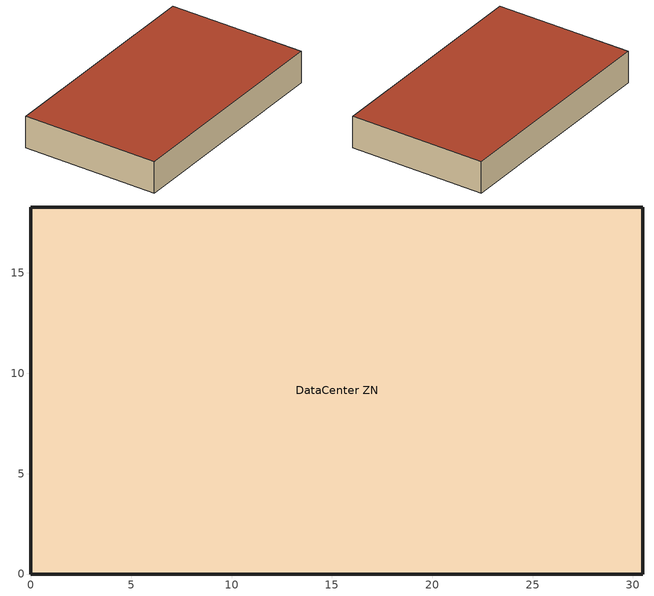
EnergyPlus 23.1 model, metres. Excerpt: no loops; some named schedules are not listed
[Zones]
DataCenter ZN
 floor ground (Typical Interior Floor): 0,0 0,18.29 30.48,18.29 30.48,0 z0
 wall outside (Typical Insulated Steel Framed Exterior Wall R-15.63): 0,18.29 0,0 30.48,0 30.48,18.29 0,18.29 z0:4.27
 roof outside (Typical IEAD Roof R-31.25): 30.48,0 30.48,18.29 0,18.29 0,0 z4.27
[Building]
-LargeDataCenterHighITE-ASHRAE 169-2013-4A created: 2024-04-21 14:40:28 -0400: Terrain=City
[Site:GroundTemperature:FCfactorMethod]
January ground temperature=14; February ground temperature=7.3; March ground temperature=3.3; April ground temperature=1.2; May ground temperature=-0.2; June ground temperature=5.6; July ground temperature=10.9; August ground temperature=16.1; September ground temperature=21.7; October ground temperature=25; November ground temperature=24.8; December ground temperature=19.9
[Site:Location]
Nanjing JS CHN SRC-TMYx 582380: Latitude=31.9316; Longitude=118.8996; Time zone=8; Elevation=14.9
[Site:WaterMainsTemperature]
Annual average outdoor air temperature=12.4667; Calculation method=Correlation; Maximum difference in monthly average outdoor air temperatures=25.2
[SizingPeriod:DesignDay] Day of month=21; Dry bulb temperature range modifier type=DefaultMultipliers; Humidity condition type=WetBulb; Barometric pressure=101248; Wind direction=330; Rain indicator=No; Snow indicator=No; Daylight saving time indicator=No
Name | Month | Day type | Maximum dry bulb temperature | Daily dry bulb temperature range | Wetbulb or dewpoint at maximum dry bulb | Wind speed | Solar model indicator | Sky clearness | Daily wetbulb temperature range | Ashrae clear sky optical depth for beam irradiance taub | Ashrae clear sky optical depth for diffuse irradiance taud
sydney.intl.ap ann htg 99.6% condns db | 7 | WinterDesignDay | 6.7 | 0 | 6.7 | 4.3 | ASHRAEClearSky | 0
sydney.intl.ap ann clg .4% condns db=>mwb | 1 | SummerDesignDay | 33.3 | 10.9 | 19.5 | 7.2 | ASHRAETau2017 |  | 3.7 | 0.396 | 2.458
[Site:GroundTemperature:BuildingSurface]
18, 18, 18, 18, 18, 18, 18, 18, 18, 18, 18, 18
[Construction]
Typical IEAD Roof R-31.25: Roof Membrane, Typical Insulation R-30.13, Metal Roof Surface
Typical Insulated Steel Framed Exterior Wall R-15.63: 25mm Stucco, 5/8 in. Gypsum Board, Typical Insulation R-13.45, 5/8 in. Gypsum Board
Typical Interior Floor: 100mm Normalweight concrete floor, CP02 CARPET PAD
[Material] Solar absorptance=0.7; Thermal absorptance=0.9; Visible absorptance=0.7
Name | Conductivity | Density | Roughness | Specific heat | Thickness
5/8 in. Gypsum Board | 0.16 | 800 | MediumSmooth | 1090 | 0.0159
25mm Stucco | 0.72 | 1856 | Smooth | 840 | 0.0254
100mm Normalweight concrete floor | 2.31 | 2322 | MediumSmooth | 832 | 0.1016
Metal Roof Surface | 45.28 | 7824 | Smooth | 500 | 0.0008
Roof Membrane | 0.16 | 1121.29 | VeryRough | 1460 | 0.0095
[Material:NoMass] Solar absorptance=0.7; Thermal absorptance=0.9
Name | Roughness | Thermal resistance | Visible absorptance
CP02 CARPET PAD | VeryRough | 0.21648 | 0.8
Typical Insulation R-13.45 | Smooth | 2.368 | 0.7
Typical Insulation R-30.13 | Smooth | 5.30668 | 0.7
[AvailabilityManager:Scheduled] Schedule=Always On Discrete
CRAH Availability Manager; CRAH OA System Availability Manager
[ElectricEquipment:ITE:AirCooled]
LargeDataCenterHighITE StandaloneDataCenter IT equipment 1: Air flow calculation method=FlowControlWithApproachTemperatures; Air flow function of loading and air temperature curve=Curve Biquadratic 4; Air inlet connection type=AdjustedSupply; Cpu end use subcategory=ITE-CPU; Cpu loading schedule=Always On Discrete; Cpu power input function of loading and air temperature curve=Curve Biquadratic 3; Design electric power supply efficiency=1; Design entering air temperature=22.5; Design fan air flow rate per power input=0.0001; Design fan power input fraction=0; Design power input calculation method=Watts/Area; Design power input schedule=DataCenter Equipment_SCH; Design recirculation fraction=0; Electric power supply end use subcategory=ITE-UPS; Environmental class=None; Fan end use subcategory=ITE-Fans; Fan power input function of flow curve=Curve Quadratic 2; Fraction of electric power supply losses to zone=1; Number of units=1; Return temperature difference=-7.55; Return temperature difference schedule=LargeDataCenterHighITE ReturnApproachTemp_SCH; Supply temperature difference=9.43; Supply temperature difference schedule=LargeDataCenterHighITE SupplyApproachTemp_SCH; Watts per zone floor area=26909.8; Zone or space=DataCenter ZN
[EnergyManagementSystem:Actuator]
Name | Actuated component control type | Actuated component type | Actuated component unique
CRAH_T | Schedule Value | Schedule:Year | AHU Supply Temp Sch
Chiller_T | Schedule Value | Schedule:Year | Chilled Water Loop Temp - 44F
ITE_rate | Schedule Value | Schedule:Year | DataCenter Equipment_SCH
TES_Use_Avail | Schedule Value | Schedule:Constant | TES_Use_Avail_Sch
TES_Source_Avail | Schedule Value | Schedule:Constant | TES_Source_Avail_Sch
TES_SOC_Actuator | Schedule Value | Schedule:Constant | TES_SOC_Obs
Chiller_Branch_Avail | On/Off Supervisory | Supply Side Branch | Chilled Water Loop Supply Branch 1
Chiller_Avail_Obs | Schedule Value | Schedule:Constant | Chiller_Avail_Sch
TES_Avg_Temp_Actuator | Schedule Value | Schedule:Constant | TES_Avg_Temp_Obs
Chiller_Bypass_Avail | On/Off Supervisory | Plant Component Pipe:Adiabatic | Chilled Water Loop Chiller Bypass
[EnergyManagementSystem:GlobalVariable]
EnergyManagementSystem:GlobalVariable 1: count; ITE_value; min_value_HVAC; max_value_HVA; min_value_ITE; max_value_ITE; SOC; T_tank_avg; TES_Action
[EnergyManagementSystem:Program]
P_1: SET min_value_HVAC = @Max CRAH_T_Now-0.5 11; SET max_value_HVAC = @Min CRAH_T_Now+0.5 22; SET CRAH_T = (max_value_HVAC-min_value_HVAC)*CRAH_T_S + min_value_HVAC; SET min_value_HVAC = @Max CRAH_Fan_Now-100 500; SET max_value_HVAC = @Min CRAH_Fan_Now+100 2000; SET CRAH_Fan = (max_value_HVAC-min_value_HVAC)*CRAH_Fan_S + min_value_HVAC; SET min_value_HVAC = @Max Chiller_T_Now-0.5 5.6; SET max_value_HVAC = @Min Chiller_T_Now+0.5 10; SET Chiller_T = (max_value_HVAC-min_value_HVAC)*Chiller_T_S + min_value_HVAC; SET min_value_HVAC = @Max CT_Pump_Now-100 300; SET max_value_HVAC = @Min CT_Pump_Now+100 3300; SET CT_Pump = (max_value_HVAC-min_value_HVAC)*CT_Pump_S + min_value_HVAC
P_2: SET ITE_rate = ITE_S
P_5: SET TES_Signal = TES_Set_Sensor; SET Max_Flow = 389.0; SET Flow = @Abs TES_Signal * Max_Flow; SET TES_Use_MFlow_Max = 0.0; SET TES_Use_MFlow_Min = 0.0; SET TES_Source_MFlow_Max = 0.0; SET TES_Source_MFlow_Min = 0.0; SET TES_Use_Avail = 0; SET TES_Source_Avail = 0; IF TES_Signal > 0.01;   SET TES_Use_Avail = 1;   SET TES_Use_MFlow_Max = Flow;   SET TES_Use_MFlow_Min = Flow;   SET TES_Source_Avail = 0; ELSEIF TES_Signal < 0.0 - 0.01;   SET TES_Source_Avail = 1;   SET TES_Source_MFlow_Max = Flow;   SET TES_Source_MFlow_Min = Flow;   SET TES_Use_Avail = 0; ENDIF; SET Chiller_Branch_Avail = 1; SET Chiller_Component_Avail = 1; SET Chiller_Out_T_SP = 6.67; SET Chiller_In_MFlow_Max = 9999.0; SET Chiller_Bypass_Avail = 1; SET Chiller_Avail_Obs = 1; IF TES_Signal > 0.01;   IF SOC > 0.15;     SET Chiller_Branch_Avail = 0;     SET Chiller_Component_Avail = 0;     SET Chiller_Out_T_SP = 30.0;     SET Chiller_In_MFlow_Max = 0.0;     SET Chiller_Bypass_Avail = 0;     SET Chiller_Avail_Obs = 0;   ENDIF; ENDIF
P_6: SET T_tank_avg = T_tank; SET SOC = (12.0 - T_tank_avg) / 6.0; IF SOC < 0.0; SET SOC = 0.0; ENDIF; IF SOC > 1.0; SET SOC = 1.0; ENDIF; SET TES_SOC_Actuator = SOC; SET TES_Avg_Temp_Actuator = T_tank_avg; SET TES_Use_Outlet_T_SP = 6.67
P_7: SET TES_Signal_Now = TES_Set_Sensor; SET Flow_Now = @Abs TES_Signal_Now * 389.0; IF TES_Signal_Now > 0.01;   SET TES_Use_Avail = 1;   SET TES_Use_MFlow_Max = Flow_Now;   SET TES_Use_MFlow_Min = Flow_Now;   IF SOC > 0.15;     SET Chiller_Branch_Avail = 0;     SET Chiller_Component_Avail = 0;     SET Chiller_Out_T_SP = 30.0;     SET Chiller_In_MFlow_Max = 0.0;     SET Chiller_Bypass_Avail = 0;     SET Chiller_Avail_Obs = 0;   ENDIF; ELSEIF TES_Signal_Now < 0.0 - 0.01;   SET TES_Source_Avail = 1;   SET TES_Source_MFlow_Max = Flow_Now;   SET TES_Source_MFlow_Min = Flow_Now; ENDIF
[EnergyManagementSystem:ProgramCallingManager]
P1: BeginTimestepBeforePredictor; P_2; P_1; P_5
P2: EndOfZoneTimestepAfterZoneReporting; P_6
P3: InsideHVACSystemIterationLoop; P_7
[EnergyManagementSystem:Sensor]
Name | Output variable or output meter index key | Output variable or output meter
CRAH_Fan_S | CRAH_Fan_Set | Schedule Value
CRAH_T_Now | AHU Supply Temp Sch | Schedule Value
CRAH_T_S | CRAH_T_Set | Schedule Value
CT_Pump_S | CT_Pump_Set | Schedule Value
Chiller_Pump_S | Chiller_Pump_Set | Schedule Value
Chiller_T_Now | Chilled Water Loop Temp - 44F | Schedule Value
Chiller_T_S | Chiller_T_Set | Schedule Value
ITE_Now | DataCenter Equipment_SCH | Schedule Value
ITE_S | ITE_Set | Schedule Value
Wet_T | Environment | Site Outdoor Air WetBulb Temperature
TES_Set_Sensor | TES_Set | Schedule Value
[Zone]
DataCenter ZN: Multiplier=1; Part of total floor area=Yes
[Curve:Biquadratic] Maximum value of x=1.5; Maximum value of y=99; Minimum value of x=0; Minimum value of y=-10; Coefficient3 x 2=0; Coefficient5 y 2=0; Coefficient6 x y=0
Name | Coefficient1 constant | Coefficient2 x | Coefficient4 y
Curve Biquadratic 3 | -0.035289 | 1 | 0.0015684
Curve Biquadratic 4 | -1.025 | 0.9 | 0.05
[Curve:Quadratic]
Curve Quadratic 2: Maximum value of x=99; Minimum value of x=0; Coefficient1 constant=0; Coefficient2 x=1; Coefficient3 x 2=0
[Schedule:Constant]
Name | Hourly value
Always On Discrete; Chiller_Avail_Sch | 1
CRAH_Fan_Set; CRAH_T_Set; CT_Pump_Set; Chiller_Pump_Set; Chiller_T_Set; TES_Set; TES_Use_Avail_Sch; TES_Source_Avail_Sch | 0
ITE_Set | 0.45
TES_SOC_Obs | 0.5
TES_Avg_Temp_Obs | 10
[Schedule:Week:Daily]
DataCenter Equipment_SCH Week Rule - Apr2-Apr29: DataCenter Equipment_SCH Wknd|Wkdy Day 3, DataCenter Equipment_SCH Wknd|Wkdy Day 3, DataCenter Equipment_SCH Wknd|Wkdy Day 3, DataCenter Equipment_SCH Wknd|Wkdy Day 3, DataCenter Equipment_SCH Wknd|Wkdy Day 3, DataCenter Equipment_SCH Wknd|Wkdy Day 3, DataCenter Equipment_SCH Wknd|Wkdy Day 3, DataCenter Equipment_SCH Default, DataCenter Equipment_SCH Summer Design Day, DataCenter Equipment_SCH Winter Design Day, DataCenter Equipment_SCH Default, DataCenter Equipment_SCH Default
DataCenter Equipment_SCH Week Rule - Apr30-May6: DataCenter Equipment_SCH Wknd|Wkdy Day 3, DataCenter Equipment_SCH Wknd|Wkdy Day 4, DataCenter Equipment_SCH Wknd|Wkdy Day 4, DataCenter Equipment_SCH Wknd|Wkdy Day 4, DataCenter Equipment_SCH Wknd|Wkdy Day 4, DataCenter Equipment_SCH Wknd|Wkdy Day 4, DataCenter Equipment_SCH Wknd|Wkdy Day 4, DataCenter Equipment_SCH Default, DataCenter Equipment_SCH Summer Design Day, DataCenter Equipment_SCH Winter Design Day, DataCenter Equipment_SCH Default, DataCenter Equipment_SCH Default
DataCenter Equipment_SCH Week Rule - Aug6-Aug26: DataCenter Equipment_SCH Wknd|Wkdy Day 7, DataCenter Equipment_SCH Wknd|Wkdy Day 7, DataCenter Equipment_SCH Wknd|Wkdy Day 7, DataCenter Equipment_SCH Wknd|Wkdy Day 7, DataCenter Equipment_SCH Wknd|Wkdy Day 7, DataCenter Equipment_SCH Wknd|Wkdy Day 7, DataCenter Equipment_SCH Wknd|Wkdy Day 7, DataCenter Equipment_SCH Default, DataCenter Equipment_SCH Summer Design Day, DataCenter Equipment_SCH Winter Design Day, DataCenter Equipment_SCH Default, DataCenter Equipment_SCH Default
DataCenter Equipment_SCH Week Rule - Feb5-Feb25: DataCenter Equipment_SCH Wknd|Wkdy Day 1, DataCenter Equipment_SCH Wknd|Wkdy Day 1, DataCenter Equipment_SCH Wknd|Wkdy Day 1, DataCenter Equipment_SCH Wknd|Wkdy Day 1, DataCenter Equipment_SCH Wknd|Wkdy Day 1, DataCenter Equipment_SCH Wknd|Wkdy Day 1, DataCenter Equipment_SCH Wknd|Wkdy Day 1, DataCenter Equipment_SCH Default, DataCenter Equipment_SCH Summer Design Day, DataCenter Equipment_SCH Winter Design Day, DataCenter Equipment_SCH Default, DataCenter Equipment_SCH Default
DataCenter Equipment_SCH Week Rule - Feb26-Mar4: DataCenter Equipment_SCH Wknd|Wkdy Day 1, DataCenter Equipment_SCH Wknd|Wkdy Day 1, DataCenter Equipment_SCH Wknd|Wkdy Day 1, DataCenter Equipment_SCH Wknd|Wkdy Day 2, DataCenter Equipment_SCH Wknd|Wkdy Day 2, DataCenter Equipment_SCH Wknd|Wkdy Day 2, DataCenter Equipment_SCH Wknd|Wkdy Day 2, DataCenter Equipment_SCH Default, DataCenter Equipment_SCH Summer Design Day, DataCenter Equipment_SCH Winter Design Day, DataCenter Equipment_SCH Default, DataCenter Equipment_SCH Default
DataCenter Equipment_SCH Week Rule - Jan1-Jan28: DataCenter Equipment_SCH Wknd|Wkdy Day, DataCenter Equipment_SCH Wknd|Wkdy Day, DataCenter Equipment_SCH Wknd|Wkdy Day, DataCenter Equipment_SCH Wknd|Wkdy Day, DataCenter Equipment_SCH Wknd|Wkdy Day, DataCenter Equipment_SCH Wknd|Wkdy Day, DataCenter Equipment_SCH Wknd|Wkdy Day, DataCenter Equipment_SCH Default, DataCenter Equipment_SCH Summer Design Day, DataCenter Equipment_SCH Winter Design Day, DataCenter Equipment_SCH Default, DataCenter Equipment_SCH Default
DataCenter Equipment_SCH Week Rule - Jan29-Feb4: DataCenter Equipment_SCH Wknd|Wkdy Day, DataCenter Equipment_SCH Wknd|Wkdy Day, DataCenter Equipment_SCH Wknd|Wkdy Day, DataCenter Equipment_SCH Wknd|Wkdy Day 1, DataCenter Equipment_SCH Wknd|Wkdy Day 1, DataCenter Equipment_SCH Wknd|Wkdy Day 1, DataCenter Equipment_SCH Wknd|Wkdy Day 1, DataCenter Equipment_SCH Default, DataCenter Equipment_SCH Summer Design Day, DataCenter Equipment_SCH Winter Design Day, DataCenter Equipment_SCH Default, DataCenter Equipment_SCH Default
DataCenter Equipment_SCH Week Rule - Jul2-Jul29: DataCenter Equipment_SCH Wknd|Wkdy Day 6, DataCenter Equipment_SCH Wknd|Wkdy Day 6, DataCenter Equipment_SCH Wknd|Wkdy Day 6, DataCenter Equipment_SCH Wknd|Wkdy Day 6, DataCenter Equipment_SCH Wknd|Wkdy Day 6, DataCenter Equipment_SCH Wknd|Wkdy Day 6, DataCenter Equipment_SCH Wknd|Wkdy Day 6, DataCenter Equipment_SCH Default, DataCenter Equipment_SCH Summer Design Day, DataCenter Equipment_SCH Winter Design Day, DataCenter Equipment_SCH Default, DataCenter Equipment_SCH Default
DataCenter Equipment_SCH Week Rule - Jul30-Aug5: DataCenter Equipment_SCH Wknd|Wkdy Day 6, DataCenter Equipment_SCH Wknd|Wkdy Day 6, DataCenter Equipment_SCH Wknd|Wkdy Day 7, DataCenter Equipment_SCH Wknd|Wkdy Day 7, DataCenter Equipment_SCH Wknd|Wkdy Day 7, DataCenter Equipment_SCH Wknd|Wkdy Day 7, DataCenter Equipment_SCH Wknd|Wkdy Day 7, DataCenter Equipment_SCH Default, DataCenter Equipment_SCH Summer Design Day, DataCenter Equipment_SCH Winter Design Day, DataCenter Equipment_SCH Default, DataCenter Equipment_SCH Default
DataCenter Equipment_SCH Week Rule - Jun4-Jun24: DataCenter Equipment_SCH Wknd|Wkdy Day 5, DataCenter Equipment_SCH Wknd|Wkdy Day 5, DataCenter Equipment_SCH Wknd|Wkdy Day 5, DataCenter Equipment_SCH Wknd|Wkdy Day 5, DataCenter Equipment_SCH Wknd|Wkdy Day 5, DataCenter Equipment_SCH Wknd|Wkdy Day 5, DataCenter Equipment_SCH Wknd|Wkdy Day 5, DataCenter Equipment_SCH Default, DataCenter Equipment_SCH Summer Design Day, DataCenter Equipment_SCH Winter Design Day, DataCenter Equipment_SCH Default, DataCenter Equipment_SCH Default
DataCenter Equipment_SCH Week Rule - Jun25-Jul1: DataCenter Equipment_SCH Wknd|Wkdy Day 5, DataCenter Equipment_SCH Wknd|Wkdy Day 5, DataCenter Equipment_SCH Wknd|Wkdy Day 5, DataCenter Equipment_SCH Wknd|Wkdy Day 5, DataCenter Equipment_SCH Wknd|Wkdy Day 5, DataCenter Equipment_SCH Wknd|Wkdy Day 5, DataCenter Equipment_SCH Wknd|Wkdy Day 6, DataCenter Equipment_SCH Default, DataCenter Equipment_SCH Summer Design Day, DataCenter Equipment_SCH Winter Design Day, DataCenter Equipment_SCH Default, DataCenter Equipment_SCH Default
DataCenter Equipment_SCH Week Rule - Mar5-Mar25: DataCenter Equipment_SCH Wknd|Wkdy Day 2, DataCenter Equipment_SCH Wknd|Wkdy Day 2, DataCenter Equipment_SCH Wknd|Wkdy Day 2, DataCenter Equipment_SCH Wknd|Wkdy Day 2, DataCenter Equipment_SCH Wknd|Wkdy Day 2, DataCenter Equipment_SCH Wknd|Wkdy Day 2, DataCenter Equipment_SCH Wknd|Wkdy Day 2, DataCenter Equipment_SCH Default, DataCenter Equipment_SCH Summer Design Day, DataCenter Equipment_SCH Winter Design Day, DataCenter Equipment_SCH Default, DataCenter Equipment_SCH Default
DataCenter Equipment_SCH Week Rule - Mar26-Apr1: DataCenter Equipment_SCH Wknd|Wkdy Day 2, DataCenter Equipment_SCH Wknd|Wkdy Day 2, DataCenter Equipment_SCH Wknd|Wkdy Day 2, DataCenter Equipment_SCH Wknd|Wkdy Day 2, DataCenter Equipment_SCH Wknd|Wkdy Day 2, DataCenter Equipment_SCH Wknd|Wkdy Day 2, DataCenter Equipment_SCH Wknd|Wkdy Day 3, DataCenter Equipment_SCH Default, DataCenter Equipment_SCH Summer Design Day, DataCenter Equipment_SCH Winter Design Day, DataCenter Equipment_SCH Default, DataCenter Equipment_SCH Default
DataCenter Equipment_SCH Week Rule - May7-May27: DataCenter Equipment_SCH Wknd|Wkdy Day 4, DataCenter Equipment_SCH Wknd|Wkdy Day 4, DataCenter Equipment_SCH Wknd|Wkdy Day 4, DataCenter Equipment_SCH Wknd|Wkdy Day 4, DataCenter Equipment_SCH Wknd|Wkdy Day 4, DataCenter Equipment_SCH Wknd|Wkdy Day 4, DataCenter Equipment_SCH Wknd|Wkdy Day 4, DataCenter Equipment_SCH Default, DataCenter Equipment_SCH Summer Design Day, DataCenter Equipment_SCH Winter Design Day, DataCenter Equipment_SCH Default, DataCenter Equipment_SCH Default
DataCenter Equipment_SCH Week Rule - May28-Jun3: DataCenter Equipment_SCH Wknd|Wkdy Day 4, DataCenter Equipment_SCH Wknd|Wkdy Day 4, DataCenter Equipment_SCH Wknd|Wkdy Day 4, DataCenter Equipment_SCH Wknd|Wkdy Day 4, DataCenter Equipment_SCH Wknd|Wkdy Day 5, DataCenter Equipment_SCH Wknd|Wkdy Day 5, DataCenter Equipment_SCH Wknd|Wkdy Day 5, DataCenter Equipment_SCH Default, DataCenter Equipment_SCH Summer Design Day, DataCenter Equipment_SCH Winter Design Day, DataCenter Equipment_SCH Default, DataCenter Equipment_SCH Default
[Schedule:Year]
AHU Supply Temp Sch: AHU Supply Temp Sch Week Rule - Jan1-Dec31, 1, 1, 12, 31
Chilled Water Loop Temp - 44F: Chilled Water Loop Temp - 44F Week Rule - Jan1-Dec31, 1, 1, 12, 31
DataCenter Equipment_SCH: DataCenter Equipment_SCH Week Rule - Jan1-Jan28, 1, 1, 1, 28, DataCenter Equipment_SCH Week Rule - Jan29-Feb4, 1, 29, 2, 4, DataCenter Equipment_SCH Week Rule - Feb5-Feb25, 2, 5, 2, 25, DataCenter Equipment_SCH Week Rule - Feb26-Mar4, 2, 26, 3, 4, DataCenter Equipment_SCH Week Rule - Mar5-Mar25, 3, 5, 3, 25, DataCenter Equipment_SCH Week Rule - Mar26-Apr1, 3, 26, 4, 1, DataCenter Equipment_SCH Week Rule - Apr2-Apr29, 4, 2, 4, 29, DataCenter Equipment_SCH Week Rule - Apr30-May6, 4, 30, 5, 6, DataCenter Equipment_SCH Week Rule - May7-May27, 5, 7, 5, 27, DataCenter Equipment_SCH Week Rule - May28-Jun3, 5, 28, 6, 3, DataCenter Equipment_SCH Week Rule - Jun4-Jun24, 6, 4, 6, 24, DataCenter Equipment_SCH Week Rule - Jun25-Jul1, 6, 25, 7, 1, DataCenter Equipment_SCH Week Rule - Jul2-Jul29, 7, 2, 7, 29, DataCenter Equipment_SCH Week Rule - Jul30-Aug5, 7, 30, 8, 5, DataCenter Equipment_SCH Week Rule - Aug6-Aug26, 8, 6, 8, 26, DataCenter Equipment_SCH Week Rule - Aug27-Sep2, 8, 27, 9, 2, DataCenter Equipment_SCH Week Rule - Sep3-Sep30, 9, 3, 9, 30, DataCenter Equipment_SCH Week Rule - Oct1-Oct28, 10, 1, 10, 28, DataCenter Equipment_SCH Week Rule - Oct29-Nov4, 10, 29, 11, 4, DataCenter Equipment_SCH Week Rule - Nov5-Nov25, 11, 5, 11, 25, DataCenter Equipment_SCH Week Rule - Nov26-Dec2, 11, 26, 12, 2, DataCenter Equipment_SCH Week Rule - Dec3-Dec31, 12, 3, 12, 31
LargeDataCenterHighITE ReturnApproachTemp_SCH: LargeDataCenterHighITE ReturnApproachTemp_SCH Week Rule - Jan1-Jan28, 1, 1, 1, 28, LargeDataCenterHighITE ReturnApproachTemp_SCH Week Rule - Jan29-Feb4, 1, 29, 2, 4, LargeDataCenterHighITE ReturnApproachTemp_SCH Week Rule - Feb5-Feb25, 2, 5, 2, 25, LargeDataCenterHighITE ReturnApproachTemp_SCH Week Rule - Feb26-Mar4, 2, 26, 3, 4, LargeDataCenterHighITE ReturnApproachTemp_SCH Week Rule - Mar5-Mar25, 3, 5, 3, 25, LargeDataCenterHighITE ReturnApproachTemp_SCH Week Rule - Mar26-Apr1, 3, 26, 4, 1, LargeDataCenterHighITE ReturnApproachTemp_SCH Week Rule - Apr2-Apr29, 4, 2, 4, 29, LargeDataCenterHighITE ReturnApproachTemp_SCH Week Rule - Apr30-May6, 4, 30, 5, 6, LargeDataCenterHighITE ReturnApproachTemp_SCH Week Rule - May7-May27, 5, 7, 5, 27, LargeDataCenterHighITE ReturnApproachTemp_SCH Week Rule - May28-Jun3, 5, 28, 6, 3, LargeDataCenterHighITE ReturnApproachTemp_SCH Week Rule - Jun4-Jun24, 6, 4, 6, 24, LargeDataCenterHighITE ReturnApproachTemp_SCH Week Rule - Jun25-Jul1, 6, 25, 7, 1, LargeDataCenterHighITE ReturnApproachTemp_SCH Week Rule - Jul2-Jul29, 7, 2, 7, 29, LargeDataCenterHighITE ReturnApproachTemp_SCH Week Rule - Jul30-Aug5, 7, 30, 8, 5, LargeDataCenterHighITE ReturnApproachTemp_SCH Week Rule - Aug6-Aug26, 8, 6, 8, 26, LargeDataCenterHighITE ReturnApproachTemp_SCH Week Rule - Aug27-Sep2, 8, 27, 9, 2, LargeDataCenterHighITE ReturnApproachTemp_SCH Week Rule - Sep3-Sep30, 9, 3, 9, 30, LargeDataCenterHighITE ReturnApproachTemp_SCH Week Rule - Oct1-Oct28, 10, 1, 10, 28, LargeDataCenterHighITE ReturnApproachTemp_SCH Week Rule - Oct29-Nov4, 10, 29, 11, 4, LargeDataCenterHighITE ReturnApproachTemp_SCH Week Rule - Nov5-Nov25, 11, 5, 11, 25, LargeDataCenterHighITE ReturnApproachTemp_SCH Week Rule - Nov26-Dec2, 11, 26, 12, 2, LargeDataCenterHighITE ReturnApproachTemp_SCH Week Rule - Dec3-Dec31, 12, 3, 12, 31
LargeDataCenterHighITE SupplyApproachTemp_SCH: LargeDataCenterHighITE SupplyApproachTemp_SCH Week Rule - Jan1-Jan28, 1, 1, 1, 28, LargeDataCenterHighITE SupplyApproachTemp_SCH Week Rule - Jan29-Feb4, 1, 29, 2, 4, LargeDataCenterHighITE SupplyApproachTemp_SCH Week Rule - Feb5-Feb25, 2, 5, 2, 25, LargeDataCenterHighITE SupplyApproachTemp_SCH Week Rule - Feb26-Mar4, 2, 26, 3, 4, LargeDataCenterHighITE SupplyApproachTemp_SCH Week Rule - Mar5-Mar25, 3, 5, 3, 25, LargeDataCenterHighITE SupplyApproachTemp_SCH Week Rule - Mar26-Apr1, 3, 26, 4, 1, LargeDataCenterHighITE SupplyApproachTemp_SCH Week Rule - Apr2-Apr29, 4, 2, 4, 29, LargeDataCenterHighITE SupplyApproachTemp_SCH Week Rule - Apr30-May6, 4, 30, 5, 6, LargeDataCenterHighITE SupplyApproachTemp_SCH Week Rule - May7-May27, 5, 7, 5, 27, LargeDataCenterHighITE SupplyApproachTemp_SCH Week Rule - May28-Jun3, 5, 28, 6, 3, LargeDataCenterHighITE SupplyApproachTemp_SCH Week Rule - Jun4-Jun24, 6, 4, 6, 24, LargeDataCenterHighITE SupplyApproachTemp_SCH Week Rule - Jun25-Jul1, 6, 25, 7, 1, LargeDataCenterHighITE SupplyApproachTemp_SCH Week Rule - Jul2-Jul29, 7, 2, 7, 29, LargeDataCenterHighITE SupplyApproachTemp_SCH Week Rule - Jul30-Aug5, 7, 30, 8, 5, LargeDataCenterHighITE SupplyApproachTemp_SCH Week Rule - Aug6-Aug26, 8, 6, 8, 26, LargeDataCenterHighITE SupplyApproachTemp_SCH Week Rule - Aug27-Sep2, 8, 27, 9, 2, LargeDataCenterHighITE SupplyApproachTemp_SCH Week Rule - Sep3-Sep30, 9, 3, 9, 30, LargeDataCenterHighITE SupplyApproachTemp_SCH Week Rule - Oct1-Oct28, 10, 1, 10, 28, LargeDataCenterHighITE SupplyApproachTemp_SCH Week Rule - Oct29-Nov4, 10, 29, 11, 4, LargeDataCenterHighITE SupplyApproachTemp_SCH Week Rule - Nov5-Nov25, 11, 5, 11, 25, LargeDataCenterHighITE SupplyApproachTemp_SCH Week Rule - Nov26-Dec2, 11, 26, 12, 2, LargeDataCenterHighITE SupplyApproachTemp_SCH Week Rule - Dec3-Dec31, 12, 3, 12, 31
